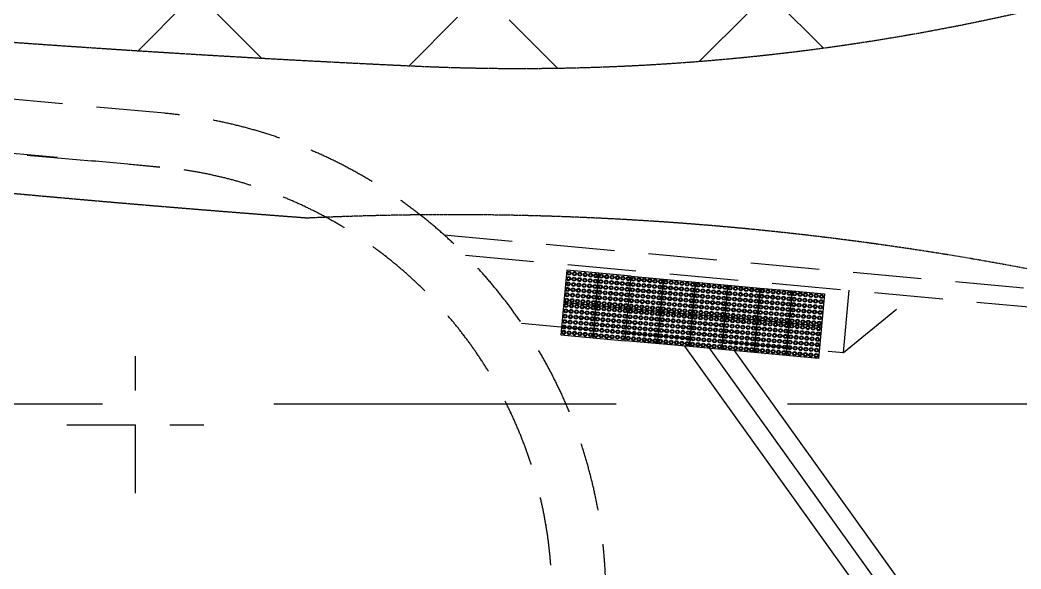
# Model space of a CAD drawing. Header units: millimetres. Extents: x 832728086 to 834530684, y 817551485 to 818349469.
# Drawn here: x 834397185 to 834406466, y 817871043 to 817876132 of the extents above; entities that cross this region are included whole.
import ezdxf

# ---------------------------------------------------------------- set-up
doc = ezdxf.new("R2010")
doc.units = ezdxf.units.MM
doc.header["$LTSCALE"] = 100
doc.linetypes.add('Hidden', pattern=[9.525, 6.35, -3.175])
doc.layers.add('+C-160', color=160, linetype='Hidden')
doc.layers.add('000-Tactile-l', color=8, linetype='Continuous')
doc.layers.add('000-helpline', color=30, linetype='Continuous', lineweight=30, plot=False)

# ---------------------------------------------------------------- blocks, each defined once
blk = doc.blocks.new('tactile')
at = {"layer": '000-helpline', "ltscale": 0.015}
for points in [[(834402.3104, 817873.8609), (834402.283, 817873.5622), (834402.5818, 817873.5348), (834402.6091, 817873.8335)], [(834402.6091, 817873.8335), (834402.5818, 817873.5348), (834402.8805, 817873.5074), (834402.9079, 817873.8062)], [(834403.2066, 817873.7788), (834403.1793, 817873.4801), (834402.8805, 817873.5074), (834402.9079, 817873.8062)], [(834403.5054, 817873.7514), (834403.478, 817873.4527), (834403.1793, 817873.4801), (834403.2066, 817873.7788)], [(834403.8041, 817873.7241), (834403.7768, 817873.4253), (834403.478, 817873.4527), (834403.5054, 817873.7514)], [(834404.1029, 817873.6967), (834404.0755, 817873.398), (834403.7768, 817873.4253), (834403.8041, 817873.7241)], [(834404.4016, 817873.6693), (834404.3743, 817873.3706), (834404.0755, 817873.398), (834404.1029, 817873.6967)], [(834404.7004, 817873.642), (834404.673, 817873.3432), (834404.3743, 817873.3706), (834404.4016, 817873.6693)], [(834402.283, 817873.5622), (834402.2556, 817873.2634), (834402.5544, 817873.236), (834402.5818, 817873.5348)], [(834402.5818, 817873.5348), (834402.5544, 817873.236), (834402.8531, 817873.2087), (834402.8805, 817873.5074)], [(834403.1793, 817873.4801), (834403.1519, 817873.1813), (834402.8531, 817873.2087), (834402.8805, 817873.5074)], [(834403.478, 817873.4527), (834403.4506, 817873.1539), (834403.1519, 817873.1813), (834403.1793, 817873.4801)], [(834403.7768, 817873.4253), (834403.7494, 817873.1266), (834403.4506, 817873.1539), (834403.478, 817873.4527)], [(834404.0755, 817873.398), (834404.0481, 817873.0992), (834403.7494, 817873.1266), (834403.7768, 817873.4253)], [(834404.3743, 817873.3706), (834404.3469, 817873.0718), (834404.0481, 817873.0992), (834404.0755, 817873.398)], [(834404.673, 817873.3432), (834404.6456, 817873.0445), (834404.3469, 817873.0718), (834404.3743, 817873.3706)]]:
    blk.add_lwpolyline(points, close=True, dxfattribs=at)
at = {"layer": '000-Tactile-l', "ltscale": 5e-05}
for p, q in [((834403.4027, 817873.1583), (834405.6142, 817870.076)), ((834403.6333, 817873.1372), (834405.7563, 817870.178)), ((834403.8638, 817873.1161), (834405.8985, 817870.28))]:
    blk.add_line(p, q, dxfattribs=at)
at = {"layer": '000-Tactile-l'}
for points in [[(834402.9079, 817873.8062), (834402.3104, 817873.8609), (834402.2556, 817873.2634), (834402.8531, 817873.2087)], [(834402.9079, 817873.8062), (834403.5054, 817873.7514), (834403.4506, 817873.1539), (834402.8531, 817873.2087)], [(834403.5054, 817873.7514), (834404.1029, 817873.6967), (834404.0481, 817873.0992), (834403.4506, 817873.1539)], [(834404.1029, 817873.6967), (834404.7004, 817873.642), (834404.6456, 817873.0445), (834404.0481, 817873.0992)]]:
    blk.add_lwpolyline(points, close=True, dxfattribs=at)
at = {"layer": '000-Tactile-l', "ltscale": 0.015}
for centre, radius in [((834402.3284, 817873.7839), 0.0175), ((834402.333, 817873.8337), 0.0175), ((834402.3284, 817873.7839), 0.0125), ((834402.333, 817873.8337), 0.0125), ((834402.3782, 817873.7794), 0.0175), ((834402.3828, 817873.8292), 0.0175), ((834402.3782, 817873.7794), 0.0125), ((834402.3828, 817873.8292), 0.0125), ((834402.428, 817873.7748), 0.0175), ((834402.4326, 817873.8246), 0.0175), ((834402.428, 817873.7748), 0.0125), ((834402.4326, 817873.8246), 0.0125), ((834402.4778, 817873.7703), 0.0175), ((834402.4824, 817873.8201), 0.0175), ((834402.4778, 817873.7703), 0.0125), ((834402.4824, 817873.8201), 0.0125), ((834402.5276, 817873.7657), 0.0175), ((834402.5322, 817873.8155), 0.0175), ((834402.5276, 817873.7657), 0.0125), ((834402.5322, 817873.8155), 0.0125), ((834402.5774, 817873.7611), 0.0175), ((834402.5819, 817873.8109), 0.0175), ((834402.5774, 817873.7611), 0.0125), ((834402.5819, 817873.8109), 0.0125), ((834402.6272, 817873.7566), 0.0175), ((834402.6317, 817873.8064), 0.0175), ((834402.6272, 817873.7566), 0.0125), ((834402.6317, 817873.8064), 0.0125), ((834402.677, 817873.752), 0.0175), ((834402.6815, 817873.8018), 0.0175), ((834402.6815, 817873.8018), 0.0125), ((834402.7313, 817873.7972), 0.0175), ((834402.7313, 817873.7972), 0.0125), ((834402.7811, 817873.7927), 0.0175), ((834402.7811, 817873.7927), 0.0125), ((834402.8309, 817873.7881), 0.0175), ((834402.8309, 817873.7881), 0.0125), ((834402.8807, 817873.7836), 0.0175), ((834402.8807, 817873.7836), 0.0125), ((834402.9305, 817873.779), 0.0175), ((834402.9305, 817873.779), 0.0125), ((834402.9803, 817873.7744), 0.0175), ((834402.9803, 817873.7744), 0.0125), ((834403.0301, 817873.7699), 0.0175), ((834403.0301, 817873.7699), 0.0125), ((834403.0799, 817873.7653), 0.0175), ((834403.0799, 817873.7653), 0.0125), ((834403.1297, 817873.7608), 0.0175), ((834403.1297, 817873.7608), 0.0125), ((834403.1794, 817873.7562), 0.0175), ((834403.1794, 817873.7562), 0.0125), ((834403.2292, 817873.7516), 0.0175), ((834402.3193, 817873.6844), 0.0175), ((834402.3239, 817873.7342), 0.0175), ((834402.3193, 817873.6844), 0.0125), ((834402.3239, 817873.7342), 0.0125), ((834402.3691, 817873.6798), 0.0175), ((834402.3737, 817873.7296), 0.0175), ((834402.3691, 817873.6798), 0.0125), ((834402.3737, 817873.7296), 0.0125), ((834402.4189, 817873.6752), 0.0175), ((834402.4235, 817873.725), 0.0175), ((834402.4189, 817873.6752), 0.0125), ((834402.4235, 817873.725), 0.0125), ((834402.4687, 817873.6707), 0.0175), ((834402.4732, 817873.7205), 0.0175), ((834402.4687, 817873.6707), 0.0125), ((834402.4732, 817873.7205), 0.0125), ((834402.5185, 817873.6661), 0.0175), ((834402.523, 817873.7159), 0.0175), ((834402.5185, 817873.6661), 0.0125), ((834402.523, 817873.7159), 0.0125), ((834402.5683, 817873.6616), 0.0175), ((834402.5728, 817873.7113), 0.0175), ((834402.5728, 817873.7113), 0.0125), ((834402.6226, 817873.7068), 0.0175), ((834402.6226, 817873.7068), 0.0125), ((834402.6724, 817873.7022), 0.0175), ((834402.6724, 817873.7022), 0.0125), ((834402.677, 817873.752), 0.0125), ((834402.7222, 817873.6977), 0.0175), ((834402.7268, 817873.7475), 0.0175), ((834402.7222, 817873.6977), 0.0125), ((834402.7268, 817873.7475), 0.0125), ((834402.772, 817873.6931), 0.0175), ((834402.7766, 817873.7429), 0.0175), ((834402.772, 817873.6931), 0.0125), ((834402.7766, 817873.7429), 0.0125), ((834402.8218, 817873.6885), 0.0175), ((834402.8263, 817873.7383), 0.0175), ((834402.8218, 817873.6885), 0.0125), ((834402.8263, 817873.7383), 0.0125), ((834402.8716, 817873.684), 0.0175), ((834402.8761, 817873.7338), 0.0175), ((834402.8716, 817873.684), 0.0125), ((834402.8761, 817873.7338), 0.0125), ((834402.9214, 817873.6794), 0.0175), ((834402.9259, 817873.7292), 0.0175), ((834402.9214, 817873.6794), 0.0125), ((834402.9259, 817873.7292), 0.0125), ((834402.9712, 817873.6749), 0.0175), ((834402.9757, 817873.7246), 0.0175), ((834402.9712, 817873.6749), 0.0125), ((834402.9757, 817873.7246), 0.0125), ((834403.0209, 817873.6703), 0.0175), ((834403.0255, 817873.7201), 0.0175), ((834403.0209, 817873.6703), 0.0125), ((834403.0255, 817873.7201), 0.0125), ((834403.0707, 817873.6657), 0.0175), ((834403.0753, 817873.7155), 0.0175), ((834403.0707, 817873.6657), 0.0125), ((834403.0753, 817873.7155), 0.0125), ((834403.1205, 817873.6612), 0.0175), ((834403.1251, 817873.711), 0.0175), ((834403.1251, 817873.711), 0.0125), ((834403.1749, 817873.7064), 0.0175), ((834403.1749, 817873.7064), 0.0125), ((834403.2247, 817873.7018), 0.0175), ((834403.2247, 817873.7018), 0.0125), ((834403.2292, 817873.7516), 0.0125), ((834403.2745, 817873.6973), 0.0175), ((834403.279, 817873.7471), 0.0175), ((834403.2745, 817873.6973), 0.0125), ((834403.279, 817873.7471), 0.0125), ((834403.3243, 817873.6927), 0.0175), ((834403.3288, 817873.7425), 0.0175), ((834403.3243, 817873.6927), 0.0125), ((834403.3288, 817873.7425), 0.0125), ((834403.3741, 817873.6882), 0.0175), ((834403.3786, 817873.738), 0.0175), ((834403.3741, 817873.6882), 0.0125), ((834403.3786, 817873.738), 0.0125), ((834403.4238, 817873.6836), 0.0175), ((834403.4284, 817873.7334), 0.0175), ((834403.4238, 817873.6836), 0.0125), ((834403.4284, 817873.7334), 0.0125), ((834403.4736, 817873.679), 0.0175), ((834403.4782, 817873.7288), 0.0175), ((834403.4736, 817873.679), 0.0125), ((834403.4782, 817873.7288), 0.0125), ((834403.5234, 817873.6745), 0.0175), ((834403.528, 817873.7243), 0.0175), ((834403.5234, 817873.6745), 0.0125), ((834403.528, 817873.7243), 0.0125), ((834403.5732, 817873.6699), 0.0175), ((834403.5778, 817873.7197), 0.0175), ((834403.5732, 817873.6699), 0.0125), ((834403.5778, 817873.7197), 0.0125), ((834403.623, 817873.6654), 0.0175), ((834403.6276, 817873.7151), 0.0175), ((834403.623, 817873.6654), 0.0125), ((834403.6276, 817873.7151), 0.0125), ((834403.6728, 817873.6608), 0.0175), ((834403.6774, 817873.7106), 0.0175), ((834403.6774, 817873.7106), 0.0125), ((834403.7272, 817873.706), 0.0175), ((834403.7272, 817873.706), 0.0125), ((834403.7769, 817873.7015), 0.0175), ((834403.7769, 817873.7015), 0.0125), ((834403.8267, 817873.6969), 0.0175), ((834403.8267, 817873.6969), 0.0125), ((834403.8765, 817873.6923), 0.0175), ((834403.8765, 817873.6923), 0.0125), ((834403.9263, 817873.6878), 0.0175), ((834403.9263, 817873.6878), 0.0125), ((834403.9761, 817873.6832), 0.0175), ((834403.9761, 817873.6832), 0.0125), ((834404.0259, 817873.6787), 0.0175), ((834404.0259, 817873.6787), 0.0125), ((834404.0757, 817873.6741), 0.0175), ((834404.0757, 817873.6741), 0.0125), ((834404.1255, 817873.6695), 0.0175), ((834404.1255, 817873.6695), 0.0125), ((834404.1753, 817873.665), 0.0175), ((834404.1753, 817873.665), 0.0125), ((834404.2251, 817873.6604), 0.0175), ((834402.3102, 817873.5848), 0.0175), ((834402.3147, 817873.6346), 0.0175), ((834402.3102, 817873.5848), 0.0125), ((834402.3147, 817873.6346), 0.0125), ((834402.36, 817873.5802), 0.0175), ((834402.3645, 817873.63), 0.0175), ((834402.36, 817873.5802), 0.0125), ((834402.3645, 817873.63), 0.0125), ((834402.4098, 817873.5757), 0.0175), ((834402.4143, 817873.6254), 0.0175), ((834402.4098, 817873.5757), 0.0125), ((834402.4143, 817873.6254), 0.0125), ((834402.4596, 817873.5711), 0.0175), ((834402.4641, 817873.6209), 0.0175), ((834402.4596, 817873.5711), 0.0125), ((834402.4641, 817873.6209), 0.0125), ((834402.5094, 817873.5665), 0.0175), ((834402.5139, 817873.6163), 0.0175), ((834402.5139, 817873.6163), 0.0125), ((834402.5637, 817873.6118), 0.0175), ((834402.5637, 817873.6118), 0.0125), ((834402.5683, 817873.6616), 0.0125), ((834402.6135, 817873.6072), 0.0175), ((834402.6181, 817873.657), 0.0175), ((834402.6135, 817873.6072), 0.0125), ((834402.6181, 817873.657), 0.0125), ((834402.6633, 817873.6026), 0.0175), ((834402.6678, 817873.6524), 0.0175), ((834402.6633, 817873.6026), 0.0125), ((834402.6678, 817873.6524), 0.0125), ((834402.7131, 817873.5981), 0.0175), ((834402.7176, 817873.6479), 0.0175), ((834402.7131, 817873.5981), 0.0125), ((834402.7176, 817873.6479), 0.0125), ((834402.7629, 817873.5935), 0.0175), ((834402.7674, 817873.6433), 0.0175), ((834402.7629, 817873.5935), 0.0125), ((834402.7674, 817873.6433), 0.0125), ((834402.8127, 817873.589), 0.0175), ((834402.8172, 817873.6387), 0.0175), ((834402.8127, 817873.589), 0.0125), ((834402.8172, 817873.6387), 0.0125), ((834402.8625, 817873.5844), 0.0175), ((834402.867, 817873.6342), 0.0175), ((834402.8625, 817873.5844), 0.0125), ((834402.867, 817873.6342), 0.0125), ((834402.9122, 817873.5798), 0.0175), ((834402.9168, 817873.6296), 0.0175), ((834402.9122, 817873.5798), 0.0125), ((834402.9168, 817873.6296), 0.0125), ((834402.962, 817873.5753), 0.0175), ((834402.9666, 817873.6251), 0.0175), ((834402.962, 817873.5753), 0.0125), ((834402.9666, 817873.6251), 0.0125), ((834403.0118, 817873.5707), 0.0175), ((834403.0164, 817873.6205), 0.0175), ((834403.0118, 817873.5707), 0.0125), ((834403.0164, 817873.6205), 0.0125), ((834403.0616, 817873.5662), 0.0175), ((834403.0662, 817873.6159), 0.0175), ((834403.0662, 817873.6159), 0.0125), ((834403.116, 817873.6114), 0.0175), ((834403.116, 817873.6114), 0.0125), ((834403.1205, 817873.6612), 0.0125), ((834403.1658, 817873.6068), 0.0175), ((834403.1703, 817873.6566), 0.0175), ((834403.1658, 817873.6068), 0.0125), ((834403.1703, 817873.6566), 0.0125), ((834403.2156, 817873.6023), 0.0175), ((834403.2201, 817873.6521), 0.0175), ((834403.2156, 817873.6023), 0.0125), ((834403.2201, 817873.6521), 0.0125), ((834403.2653, 817873.5977), 0.0175), ((834403.2699, 817873.6475), 0.0175), ((834403.2653, 817873.5977), 0.0125), ((834403.2699, 817873.6475), 0.0125), ((834403.3151, 817873.5931), 0.0175), ((834403.3197, 817873.6429), 0.0175), ((834403.3151, 817873.5931), 0.0125), ((834403.3197, 817873.6429), 0.0125), ((834403.3649, 817873.5886), 0.0175), ((834403.3695, 817873.6384), 0.0175), ((834403.3649, 817873.5886), 0.0125), ((834403.3695, 817873.6384), 0.0125), ((834403.4147, 817873.584), 0.0175), ((834403.4193, 817873.6338), 0.0175), ((834403.4147, 817873.584), 0.0125), ((834403.4193, 817873.6338), 0.0125), ((834403.4645, 817873.5795), 0.0175), ((834403.4691, 817873.6292), 0.0175), ((834403.4645, 817873.5795), 0.0125), ((834403.4691, 817873.6292), 0.0125), ((834403.5143, 817873.5749), 0.0175), ((834403.5189, 817873.6247), 0.0175), ((834403.5143, 817873.5749), 0.0125), ((834403.5189, 817873.6247), 0.0125), ((834403.5641, 817873.5703), 0.0175), ((834403.5687, 817873.6201), 0.0175), ((834403.5641, 817873.5703), 0.0125), ((834403.5687, 817873.6201), 0.0125), ((834403.6139, 817873.5658), 0.0175), ((834403.6184, 817873.6156), 0.0175), ((834403.6184, 817873.6156), 0.0125), ((834403.6682, 817873.611), 0.0175), ((834403.6682, 817873.611), 0.0125), ((834403.6728, 817873.6608), 0.0125), ((834403.718, 817873.6064), 0.0175), ((834403.7226, 817873.6562), 0.0175), ((834403.718, 817873.6064), 0.0125), ((834403.7226, 817873.6562), 0.0125), ((834403.7678, 817873.6019), 0.0175), ((834403.7724, 817873.6517), 0.0175), ((834403.7678, 817873.6019), 0.0125), ((834403.7724, 817873.6517), 0.0125), ((834403.8176, 817873.5973), 0.0175), ((834403.8222, 817873.6471), 0.0175), ((834403.8176, 817873.5973), 0.0125), ((834403.8222, 817873.6471), 0.0125), ((834403.8674, 817873.5928), 0.0175), ((834403.872, 817873.6425), 0.0175), ((834403.8674, 817873.5928), 0.0125), ((834403.872, 817873.6425), 0.0125), ((834403.9172, 817873.5882), 0.0175), ((834403.9218, 817873.638), 0.0175), ((834403.9172, 817873.5882), 0.0125), ((834403.9218, 817873.638), 0.0125), ((834403.967, 817873.5836), 0.0175), ((834403.9715, 817873.6334), 0.0175), ((834403.967, 817873.5836), 0.0125), ((834403.9715, 817873.6334), 0.0125), ((834404.0168, 817873.5791), 0.0175), ((834404.0213, 817873.6289), 0.0175), ((834404.0168, 817873.5791), 0.0125), ((834404.0213, 817873.6289), 0.0125), ((834404.0666, 817873.5745), 0.0175), ((834404.0711, 817873.6243), 0.0175), ((834404.0666, 817873.5745), 0.0125), ((834404.0711, 817873.6243), 0.0125), ((834404.1164, 817873.57), 0.0175), ((834404.1209, 817873.6197), 0.0175), ((834404.1209, 817873.6197), 0.0125), ((834404.1662, 817873.5654), 0.0175), ((834404.1707, 817873.6152), 0.0175), ((834404.1707, 817873.6152), 0.0125), ((834404.2205, 817873.6106), 0.0175), ((834404.2205, 817873.6106), 0.0125), ((834404.2251, 817873.6604), 0.0125), ((834404.2703, 817873.6061), 0.0175), ((834404.2749, 817873.6559), 0.0175), ((834404.2703, 817873.6061), 0.0125), ((834404.2749, 817873.6559), 0.0125), ((834404.3201, 817873.6015), 0.0175), ((834404.3247, 817873.6513), 0.0175), ((834404.3201, 817873.6015), 0.0125), ((834404.3247, 817873.6513), 0.0125), ((834404.3699, 817873.5969), 0.0175), ((834404.3744, 817873.6467), 0.0175), ((834404.3699, 817873.5969), 0.0125), ((834404.3744, 817873.6467), 0.0125), ((834404.4197, 817873.5924), 0.0175), ((834404.4242, 817873.6422), 0.0175), ((834404.4197, 817873.5924), 0.0125), ((834404.4242, 817873.6422), 0.0125), ((834404.4695, 817873.5878), 0.0175), ((834404.474, 817873.6376), 0.0175), ((834404.4695, 817873.5878), 0.0125), ((834404.474, 817873.6376), 0.0125), ((834404.5193, 817873.5833), 0.0175), ((834404.5238, 817873.633), 0.0175), ((834404.5193, 817873.5833), 0.0125), ((834404.5238, 817873.633), 0.0125), ((834404.569, 817873.5787), 0.0175), ((834404.5736, 817873.6285), 0.0175), ((834404.569, 817873.5787), 0.0125), ((834404.5736, 817873.6285), 0.0125), ((834404.6188, 817873.5741), 0.0175), ((834404.6234, 817873.6239), 0.0175), ((834404.6188, 817873.5741), 0.0125), ((834404.6234, 817873.6239), 0.0125), ((834404.6686, 817873.5696), 0.0175), ((834404.6732, 817873.6194), 0.0175), ((834404.6732, 817873.6194), 0.0125), ((834402.3011, 817873.4852), 0.0175), ((834402.3056, 817873.535), 0.0175), ((834402.3011, 817873.4852), 0.0125), ((834402.3056, 817873.535), 0.0125), ((834402.3509, 817873.4806), 0.0175), ((834402.3554, 817873.5304), 0.0175), ((834402.3509, 817873.4806), 0.0125), ((834402.3554, 817873.5304), 0.0125), ((834402.4006, 817873.4761), 0.0175), ((834402.4052, 817873.5259), 0.0175), ((834402.4052, 817873.5259), 0.0125), ((834402.455, 817873.5213), 0.0175), ((834402.455, 817873.5213), 0.0125), ((834402.5048, 817873.5167), 0.0175), ((834402.5048, 817873.5167), 0.0125), ((834402.5094, 817873.5665), 0.0125), ((834402.5546, 817873.5122), 0.0175), ((834402.5591, 817873.562), 0.0175), ((834402.5546, 817873.5122), 0.0125), ((834402.5591, 817873.562), 0.0125), ((834402.6044, 817873.5076), 0.0175), ((834402.6089, 817873.5574), 0.0175), ((834402.6044, 817873.5076), 0.0125), ((834402.6089, 817873.5574), 0.0125), ((834402.6542, 817873.5031), 0.0175), ((834402.6587, 817873.5528), 0.0175), ((834402.6542, 817873.5031), 0.0125), ((834402.6587, 817873.5528), 0.0125), ((834402.704, 817873.4985), 0.0175), ((834402.7085, 817873.5483), 0.0175), ((834402.704, 817873.4985), 0.0125), ((834402.7085, 817873.5483), 0.0125), ((834402.7537, 817873.4939), 0.0175), ((834402.7583, 817873.5437), 0.0175), ((834402.7537, 817873.4939), 0.0125), ((834402.7583, 817873.5437), 0.0125), ((834402.8035, 817873.4894), 0.0175), ((834402.8081, 817873.5392), 0.0175), ((834402.8035, 817873.4894), 0.0125), ((834402.8081, 817873.5392), 0.0125), ((834402.8533, 817873.4848), 0.0175), ((834402.8579, 817873.5346), 0.0175), ((834402.8533, 817873.4848), 0.0125), ((834402.8579, 817873.5346), 0.0125), ((834402.9031, 817873.4803), 0.0175), ((834402.9077, 817873.53), 0.0175), ((834402.9031, 817873.4803), 0.0125), ((834402.9077, 817873.53), 0.0125), ((834402.9529, 817873.4757), 0.0175), ((834402.9575, 817873.5255), 0.0175), ((834402.9575, 817873.5255), 0.0125), ((834403.0073, 817873.5209), 0.0175), ((834403.0073, 817873.5209), 0.0125), ((834403.0571, 817873.5164), 0.0175), ((834403.0571, 817873.5164), 0.0125), ((834403.0616, 817873.5662), 0.0125), ((834403.1068, 817873.5118), 0.0175), ((834403.1114, 817873.5616), 0.0175), ((834403.1068, 817873.5118), 0.0125), ((834403.1114, 817873.5616), 0.0125), ((834403.1566, 817873.5072), 0.0175), ((834403.1612, 817873.557), 0.0175), ((834403.1566, 817873.5072), 0.0125), ((834403.1612, 817873.557), 0.0125), ((834403.2064, 817873.5027), 0.0175), ((834403.211, 817873.5525), 0.0175), ((834403.2064, 817873.5027), 0.0125), ((834403.211, 817873.5525), 0.0125), ((834403.2562, 817873.4981), 0.0175), ((834403.2608, 817873.5479), 0.0175), ((834403.2562, 817873.4981), 0.0125), ((834403.2608, 817873.5479), 0.0125), ((834403.306, 817873.4936), 0.0175), ((834403.3106, 817873.5433), 0.0175), ((834403.306, 817873.4936), 0.0125), ((834403.3106, 817873.5433), 0.0125), ((834403.3558, 817873.489), 0.0175), ((834403.3604, 817873.5388), 0.0175), ((834403.3558, 817873.489), 0.0125), ((834403.3604, 817873.5388), 0.0125), ((834403.4056, 817873.4844), 0.0175), ((834403.4102, 817873.5342), 0.0175), ((834403.4056, 817873.4844), 0.0125), ((834403.4102, 817873.5342), 0.0125), ((834403.4554, 817873.4799), 0.0175), ((834403.46, 817873.5297), 0.0175), ((834403.4554, 817873.4799), 0.0125), ((834403.46, 817873.5297), 0.0125), ((834403.5052, 817873.4753), 0.0175), ((834403.5097, 817873.5251), 0.0175), ((834403.5097, 817873.5251), 0.0125), ((834403.5595, 817873.5205), 0.0175), ((834403.5595, 817873.5205), 0.0125), ((834403.6093, 817873.516), 0.0175), ((834403.6093, 817873.516), 0.0125), ((834403.6139, 817873.5658), 0.0125), ((834403.6591, 817873.5114), 0.0175), ((834403.6637, 817873.5612), 0.0175), ((834403.6591, 817873.5114), 0.0125), ((834403.6637, 817873.5612), 0.0125), ((834403.7089, 817873.5069), 0.0175), ((834403.7135, 817873.5566), 0.0175), ((834403.7089, 817873.5069), 0.0125), ((834403.7135, 817873.5566), 0.0125), ((834403.7587, 817873.5023), 0.0175), ((834403.7633, 817873.5521), 0.0175), ((834403.7587, 817873.5023), 0.0125), ((834403.7633, 817873.5521), 0.0125), ((834403.8085, 817873.4977), 0.0175), ((834403.8131, 817873.5475), 0.0175), ((834403.8085, 817873.4977), 0.0125), ((834403.8131, 817873.5475), 0.0125), ((834403.8583, 817873.4932), 0.0175), ((834403.8628, 817873.543), 0.0175), ((834403.8583, 817873.4932), 0.0125), ((834403.8628, 817873.543), 0.0125), ((834403.9081, 817873.4886), 0.0175), ((834403.9126, 817873.5384), 0.0175), ((834403.9081, 817873.4886), 0.0125), ((834403.9126, 817873.5384), 0.0125), ((834403.9579, 817873.4841), 0.0175), ((834403.9624, 817873.5338), 0.0175), ((834403.9579, 817873.4841), 0.0125), ((834403.9624, 817873.5338), 0.0125), ((834404.0077, 817873.4795), 0.0175), ((834404.0122, 817873.5293), 0.0175), ((834404.0077, 817873.4795), 0.0125), ((834404.0122, 817873.5293), 0.0125), ((834404.0574, 817873.4749), 0.0175), ((834404.062, 817873.5247), 0.0175), ((834404.062, 817873.5247), 0.0125), ((834404.1118, 817873.5202), 0.0175), ((834404.1118, 817873.5202), 0.0125), ((834404.1164, 817873.57), 0.0125), ((834404.1616, 817873.5156), 0.0175), ((834404.1616, 817873.5156), 0.0125), ((834404.1662, 817873.5654), 0.0125), ((834404.2114, 817873.511), 0.0175), ((834404.2159, 817873.5608), 0.0175), ((834404.2114, 817873.511), 0.0125), ((834404.2159, 817873.5608), 0.0125), ((834404.2612, 817873.5065), 0.0175), ((834404.2657, 817873.5563), 0.0175), ((834404.2612, 817873.5065), 0.0125), ((834404.2657, 817873.5563), 0.0125), ((834404.311, 817873.5019), 0.0175), ((834404.3155, 817873.5517), 0.0175), ((834404.311, 817873.5019), 0.0125), ((834404.3155, 817873.5517), 0.0125), ((834404.3608, 817873.4974), 0.0175), ((834404.3653, 817873.5471), 0.0175), ((834404.3608, 817873.4974), 0.0125), ((834404.3653, 817873.5471), 0.0125), ((834404.4106, 817873.4928), 0.0175), ((834404.4151, 817873.5426), 0.0175), ((834404.4106, 817873.4928), 0.0125), ((834404.4151, 817873.5426), 0.0125), ((834404.4603, 817873.4882), 0.0175), ((834404.4649, 817873.538), 0.0175), ((834404.4603, 817873.4882), 0.0125), ((834404.4649, 817873.538), 0.0125), ((834404.5101, 817873.4837), 0.0175), ((834404.5147, 817873.5335), 0.0175), ((834404.5101, 817873.4837), 0.0125), ((834404.5147, 817873.5335), 0.0125), ((834404.5599, 817873.4791), 0.0175), ((834404.5645, 817873.5289), 0.0175), ((834404.5599, 817873.4791), 0.0125), ((834404.5645, 817873.5289), 0.0125), ((834404.6097, 817873.4745), 0.0175), ((834404.6143, 817873.5243), 0.0175), ((834404.6143, 817873.5243), 0.0125), ((834404.6641, 817873.5198), 0.0175), ((834404.6641, 817873.5198), 0.0125), ((834404.6686, 817873.5696), 0.0125), ((834402.2919, 817873.3856), 0.0175), ((834402.2965, 817873.4354), 0.0175), ((834402.2919, 817873.3856), 0.0125), ((834402.2965, 817873.4354), 0.0125), ((834402.3417, 817873.3811), 0.0175), ((834402.3463, 817873.4308), 0.0175), ((834402.3463, 817873.4308), 0.0125), ((834402.3961, 817873.4263), 0.0175), ((834402.3961, 817873.4263), 0.0125), ((834402.4006, 817873.4761), 0.0125), ((834402.4459, 817873.4217), 0.0175), ((834402.4504, 817873.4715), 0.0175), ((834402.4459, 817873.4217), 0.0125), ((834402.4504, 817873.4715), 0.0125), ((834402.4957, 817873.4172), 0.0175), ((834402.5002, 817873.467), 0.0175), ((834402.4957, 817873.4172), 0.0125), ((834402.5002, 817873.467), 0.0125), ((834402.5455, 817873.4126), 0.0175), ((834402.55, 817873.4624), 0.0175), ((834402.5455, 817873.4126), 0.0125), ((834402.55, 817873.4624), 0.0125), ((834402.5952, 817873.408), 0.0175), ((834402.5998, 817873.4578), 0.0175), ((834402.5952, 817873.408), 0.0125), ((834402.5998, 817873.4578), 0.0125), ((834402.645, 817873.4035), 0.0175), ((834402.6496, 817873.4533), 0.0175), ((834402.645, 817873.4035), 0.0125), ((834402.6496, 817873.4533), 0.0125), ((834402.6948, 817873.3989), 0.0175), ((834402.6994, 817873.4487), 0.0175), ((834402.6948, 817873.3989), 0.0125), ((834402.6994, 817873.4487), 0.0125), ((834402.7446, 817873.3944), 0.0175), ((834402.7492, 817873.4441), 0.0175), ((834402.7446, 817873.3944), 0.0125), ((834402.7492, 817873.4441), 0.0125), ((834402.7944, 817873.3898), 0.0175), ((834402.799, 817873.4396), 0.0175), ((834402.7944, 817873.3898), 0.0125), ((834402.799, 817873.4396), 0.0125), ((834402.8442, 817873.3852), 0.0175), ((834402.8488, 817873.435), 0.0175), ((834402.8442, 817873.3852), 0.0125), ((834402.8488, 817873.435), 0.0125), ((834402.894, 817873.3807), 0.0175), ((834402.8986, 817873.4305), 0.0175), ((834402.8986, 817873.4305), 0.0125), ((834402.9484, 817873.4259), 0.0175), ((834402.9484, 817873.4259), 0.0125), ((834402.9529, 817873.4757), 0.0125), ((834402.9981, 817873.4213), 0.0175), ((834403.0027, 817873.4711), 0.0175), ((834402.9981, 817873.4213), 0.0125), ((834403.0027, 817873.4711), 0.0125), ((834403.0479, 817873.4168), 0.0175), ((834403.0525, 817873.4666), 0.0175), ((834403.0479, 817873.4168), 0.0125), ((834403.0525, 817873.4666), 0.0125), ((834403.0977, 817873.4122), 0.0175), ((834403.1023, 817873.462), 0.0175), ((834403.0977, 817873.4122), 0.0125), ((834403.1023, 817873.462), 0.0125), ((834403.1475, 817873.4077), 0.0175), ((834403.1521, 817873.4574), 0.0175), ((834403.1475, 817873.4077), 0.0125), ((834403.1521, 817873.4574), 0.0125), ((834403.1973, 817873.4031), 0.0175), ((834403.2019, 817873.4529), 0.0175), ((834403.1973, 817873.4031), 0.0125), ((834403.2019, 817873.4529), 0.0125), ((834403.2471, 817873.3985), 0.0175), ((834403.2517, 817873.4483), 0.0175), ((834403.2471, 817873.3985), 0.0125), ((834403.2517, 817873.4483), 0.0125), ((834403.2969, 817873.394), 0.0175), ((834403.3015, 817873.4438), 0.0175), ((834403.2969, 817873.394), 0.0125), ((834403.3015, 817873.4438), 0.0125), ((834403.3467, 817873.3894), 0.0175), ((834403.3512, 817873.4392), 0.0175), ((834403.3467, 817873.3894), 0.0125), ((834403.3512, 817873.4392), 0.0125), ((834403.3965, 817873.3848), 0.0175), ((834403.401, 817873.4346), 0.0175), ((834403.3965, 817873.3848), 0.0125), ((834403.401, 817873.4346), 0.0125), ((834403.4463, 817873.3803), 0.0175), ((834403.4508, 817873.4301), 0.0175), ((834403.4508, 817873.4301), 0.0125), ((834403.5006, 817873.4255), 0.0175), ((834403.5006, 817873.4255), 0.0125), ((834403.5052, 817873.4753), 0.0125), ((834403.5504, 817873.421), 0.0175), ((834403.555, 817873.4707), 0.0175), ((834403.5504, 817873.421), 0.0125), ((834403.555, 817873.4707), 0.0125), ((834403.6002, 817873.4164), 0.0175), ((834403.6048, 817873.4662), 0.0175), ((834403.6002, 817873.4164), 0.0125), ((834403.6048, 817873.4662), 0.0125), ((834403.65, 817873.4118), 0.0175), ((834403.6546, 817873.4616), 0.0175), ((834403.65, 817873.4118), 0.0125), ((834403.6546, 817873.4616), 0.0125), ((834403.6998, 817873.4073), 0.0175), ((834403.7043, 817873.4571), 0.0175), ((834403.6998, 817873.4073), 0.0125), ((834403.7043, 817873.4571), 0.0125), ((834403.7496, 817873.4027), 0.0175), ((834403.7541, 817873.4525), 0.0175), ((834403.7496, 817873.4027), 0.0125), ((834403.7541, 817873.4525), 0.0125), ((834403.7994, 817873.3982), 0.0175), ((834403.8039, 817873.4479), 0.0175), ((834403.7994, 817873.3982), 0.0125), ((834403.8039, 817873.4479), 0.0125), ((834403.8492, 817873.3936), 0.0175), ((834403.8537, 817873.4434), 0.0175), ((834403.8492, 817873.3936), 0.0125), ((834403.8537, 817873.4434), 0.0125), ((834403.899, 817873.389), 0.0175), ((834403.9035, 817873.4388), 0.0175), ((834403.899, 817873.389), 0.0125), ((834403.9035, 817873.4388), 0.0125), ((834403.9487, 817873.3845), 0.0175), ((834403.9533, 817873.4343), 0.0175), ((834403.9533, 817873.4343), 0.0125), ((834403.9985, 817873.3799), 0.0175), ((834404.0031, 817873.4297), 0.0175), ((834404.0031, 817873.4297), 0.0125), ((834404.0529, 817873.4251), 0.0175), ((834404.0529, 817873.4251), 0.0125), ((834404.0574, 817873.4749), 0.0125), ((834404.1027, 817873.4206), 0.0175), ((834404.1072, 817873.4704), 0.0175), ((834404.1027, 817873.4206), 0.0125), ((834404.1072, 817873.4704), 0.0125), ((834404.1525, 817873.416), 0.0175), ((834404.157, 817873.4658), 0.0175), ((834404.1525, 817873.416), 0.0125), ((834404.157, 817873.4658), 0.0125), ((834404.2023, 817873.4115), 0.0175), ((834404.2068, 817873.4612), 0.0175), ((834404.2023, 817873.4115), 0.0125), ((834404.2068, 817873.4612), 0.0125), ((834404.2521, 817873.4069), 0.0175), ((834404.2566, 817873.4567), 0.0175), ((834404.2521, 817873.4069), 0.0125), ((834404.2566, 817873.4567), 0.0125), ((834404.3018, 817873.4023), 0.0175), ((834404.3064, 817873.4521), 0.0175), ((834404.3018, 817873.4023), 0.0125), ((834404.3064, 817873.4521), 0.0125), ((834404.3516, 817873.3978), 0.0175), ((834404.3562, 817873.4476), 0.0175), ((834404.3516, 817873.3978), 0.0125), ((834404.3562, 817873.4476), 0.0125), ((834404.4014, 817873.3932), 0.0175), ((834404.406, 817873.443), 0.0175), ((834404.4014, 817873.3932), 0.0125), ((834404.406, 817873.443), 0.0125), ((834404.4512, 817873.3886), 0.0175), ((834404.4558, 817873.4384), 0.0175), ((834404.4512, 817873.3886), 0.0125), ((834404.4558, 817873.4384), 0.0125), ((834404.501, 817873.3841), 0.0175), ((834404.5056, 817873.4339), 0.0175), ((834404.5056, 817873.4339), 0.0125), ((834404.5508, 817873.3795), 0.0175), ((834404.5554, 817873.4293), 0.0175), ((834404.5554, 817873.4293), 0.0125), ((834404.6052, 817873.4248), 0.0175), ((834404.6052, 817873.4248), 0.0125), ((834404.6097, 817873.4745), 0.0125), ((834404.6549, 817873.4202), 0.0175), ((834404.6595, 817873.47), 0.0175), ((834404.6549, 817873.4202), 0.0125), ((834404.6595, 817873.47), 0.0125), ((834402.2874, 817873.3358), 0.0175), ((834402.2874, 817873.3358), 0.0125), ((834402.3372, 817873.3313), 0.0175), ((834402.3372, 817873.3313), 0.0125), ((834402.3417, 817873.3811), 0.0125), ((834402.387, 817873.3267), 0.0175), ((834402.3915, 817873.3765), 0.0175), ((834402.387, 817873.3267), 0.0125), ((834402.3915, 817873.3765), 0.0125), ((834402.4368, 817873.3221), 0.0175), ((834402.4413, 817873.3719), 0.0175), ((834402.4368, 817873.3221), 0.0125), ((834402.4413, 817873.3719), 0.0125), ((834402.4865, 817873.3176), 0.0175), ((834402.4911, 817873.3674), 0.0175), ((834402.4865, 817873.3176), 0.0125), ((834402.4911, 817873.3674), 0.0125), ((834402.5363, 817873.313), 0.0175), ((834402.5409, 817873.3628), 0.0175), ((834402.5363, 817873.313), 0.0125), ((834402.5409, 817873.3628), 0.0125), ((834402.5861, 817873.3085), 0.0175), ((834402.5907, 817873.3582), 0.0175), ((834402.5861, 817873.3085), 0.0125), ((834402.5907, 817873.3582), 0.0125), ((834402.6359, 817873.3039), 0.0175), ((834402.6405, 817873.3537), 0.0175), ((834402.6359, 817873.3039), 0.0125), ((834402.6405, 817873.3537), 0.0125), ((834402.6857, 817873.2993), 0.0175), ((834402.6903, 817873.3491), 0.0175), ((834402.6857, 817873.2993), 0.0125), ((834402.6903, 817873.3491), 0.0125), ((834402.7355, 817873.2948), 0.0175), ((834402.7401, 817873.3446), 0.0175), ((834402.7355, 817873.2948), 0.0125), ((834402.7401, 817873.3446), 0.0125), ((834402.7853, 817873.2902), 0.0175), ((834402.7899, 817873.34), 0.0175), ((834402.7899, 817873.34), 0.0125), ((834402.8396, 817873.3354), 0.0175), ((834402.8396, 817873.3354), 0.0125), ((834402.8894, 817873.3309), 0.0175), ((834402.8894, 817873.3309), 0.0125), ((834402.894, 817873.3807), 0.0125), ((834402.9392, 817873.3263), 0.0175), ((834402.9438, 817873.3761), 0.0175), ((834402.9392, 817873.3263), 0.0125), ((834402.9438, 817873.3761), 0.0125), ((834402.989, 817873.3218), 0.0175), ((834402.9936, 817873.3715), 0.0175), ((834402.989, 817873.3218), 0.0125), ((834402.9936, 817873.3715), 0.0125), ((834403.0388, 817873.3172), 0.0175), ((834403.0434, 817873.367), 0.0175), ((834403.0388, 817873.3172), 0.0125), ((834403.0434, 817873.367), 0.0125), ((834403.0886, 817873.3126), 0.0175), ((834403.0932, 817873.3624), 0.0175), ((834403.0886, 817873.3126), 0.0125), ((834403.0932, 817873.3624), 0.0125), ((834403.1384, 817873.3081), 0.0175), ((834403.143, 817873.3579), 0.0175), ((834403.1384, 817873.3081), 0.0125), ((834403.143, 817873.3579), 0.0125), ((834403.1882, 817873.3035), 0.0175), ((834403.1927, 817873.3533), 0.0175), ((834403.1882, 817873.3035), 0.0125), ((834403.1927, 817873.3533), 0.0125), ((834403.238, 817873.2989), 0.0175), ((834403.2425, 817873.3487), 0.0175), ((834403.238, 817873.2989), 0.0125), ((834403.2425, 817873.3487), 0.0125), ((834403.2878, 817873.2944), 0.0175), ((834403.2923, 817873.3442), 0.0175), ((834403.2878, 817873.2944), 0.0125), ((834403.2923, 817873.3442), 0.0125), ((834403.3376, 817873.2898), 0.0175), ((834403.3421, 817873.3396), 0.0175), ((834403.3421, 817873.3396), 0.0125), ((834403.3919, 817873.3351), 0.0175), ((834403.3919, 817873.3351), 0.0125), ((834403.4417, 817873.3305), 0.0175), ((834403.4417, 817873.3305), 0.0125), ((834403.4463, 817873.3803), 0.0125), ((834403.4915, 817873.3259), 0.0175), ((834403.4961, 817873.3757), 0.0175), ((834403.4915, 817873.3259), 0.0125), ((834403.4961, 817873.3757), 0.0125), ((834403.5413, 817873.3214), 0.0175), ((834403.5459, 817873.3712), 0.0175), ((834403.5413, 817873.3214), 0.0125), ((834403.5459, 817873.3712), 0.0125), ((834403.5911, 817873.3168), 0.0175), ((834403.5956, 817873.3666), 0.0175), ((834403.5911, 817873.3168), 0.0125), ((834403.5956, 817873.3666), 0.0125), ((834403.6409, 817873.3123), 0.0175), ((834403.6454, 817873.362), 0.0175), ((834403.6409, 817873.3123), 0.0125), ((834403.6454, 817873.362), 0.0125), ((834403.6907, 817873.3077), 0.0175), ((834403.6952, 817873.3575), 0.0175), ((834403.6907, 817873.3077), 0.0125), ((834403.6952, 817873.3575), 0.0125), ((834403.7405, 817873.3031), 0.0175), ((834403.745, 817873.3529), 0.0175), ((834403.7405, 817873.3031), 0.0125), ((834403.745, 817873.3529), 0.0125), ((834403.7902, 817873.2986), 0.0175), ((834403.7948, 817873.3484), 0.0175), ((834403.7902, 817873.2986), 0.0125), ((834403.7948, 817873.3484), 0.0125), ((834403.84, 817873.294), 0.0175), ((834403.8446, 817873.3438), 0.0175), ((834403.84, 817873.294), 0.0125), ((834403.8446, 817873.3438), 0.0125), ((834403.8898, 817873.2894), 0.0175), ((834403.8944, 817873.3392), 0.0175), ((834403.8944, 817873.3392), 0.0125), ((834403.9442, 817873.3347), 0.0175), ((834403.9442, 817873.3347), 0.0125), ((834403.9487, 817873.3845), 0.0125), ((834403.994, 817873.3301), 0.0175), ((834403.994, 817873.3301), 0.0125), ((834403.9985, 817873.3799), 0.0125), ((834404.0438, 817873.3256), 0.0175), ((834404.0483, 817873.3753), 0.0175), ((834404.0438, 817873.3256), 0.0125), ((834404.0483, 817873.3753), 0.0125), ((834404.0936, 817873.321), 0.0175), ((834404.0981, 817873.3708), 0.0175), ((834404.0936, 817873.321), 0.0125), ((834404.0981, 817873.3708), 0.0125), ((834404.1433, 817873.3164), 0.0175), ((834404.1479, 817873.3662), 0.0175), ((834404.1433, 817873.3164), 0.0125), ((834404.1479, 817873.3662), 0.0125), ((834404.1931, 817873.3119), 0.0175), ((834404.1977, 817873.3617), 0.0175), ((834404.1931, 817873.3119), 0.0125), ((834404.1977, 817873.3617), 0.0125), ((834404.2429, 817873.3073), 0.0175), ((834404.2475, 817873.3571), 0.0175), ((834404.2429, 817873.3073), 0.0125), ((834404.2475, 817873.3571), 0.0125), ((834404.2927, 817873.3027), 0.0175), ((834404.2973, 817873.3525), 0.0175), ((834404.2927, 817873.3027), 0.0125), ((834404.2973, 817873.3525), 0.0125), ((834404.3425, 817873.2982), 0.0175), ((834404.3471, 817873.348), 0.0175), ((834404.3425, 817873.2982), 0.0125), ((834404.3471, 817873.348), 0.0125), ((834404.3923, 817873.2936), 0.0175), ((834404.3969, 817873.3434), 0.0175), ((834404.3923, 817873.2936), 0.0125), ((834404.3969, 817873.3434), 0.0125), ((834404.4421, 817873.2891), 0.0175), ((834404.4467, 817873.3389), 0.0175), ((834404.4467, 817873.3389), 0.0125), ((834404.4965, 817873.3343), 0.0175), ((834404.4965, 817873.3343), 0.0125), ((834404.501, 817873.3841), 0.0125), ((834404.5462, 817873.3297), 0.0175), ((834404.5462, 817873.3297), 0.0125), ((834404.5508, 817873.3795), 0.0125), ((834404.596, 817873.3252), 0.0175), ((834404.6006, 817873.375), 0.0175), ((834404.596, 817873.3252), 0.0125), ((834404.6006, 817873.375), 0.0125), ((834404.6458, 817873.3206), 0.0175), ((834404.6504, 817873.3704), 0.0175), ((834404.6458, 817873.3206), 0.0125), ((834404.6504, 817873.3704), 0.0125), ((834402.2828, 817873.286), 0.0175), ((834402.2828, 817873.286), 0.0125), ((834402.3326, 817873.2815), 0.0175), ((834402.3326, 817873.2815), 0.0125), ((834402.3824, 817873.2769), 0.0175), ((834402.3824, 817873.2769), 0.0125), ((834402.4322, 817873.2723), 0.0175), ((834402.4322, 817873.2723), 0.0125), ((834402.482, 817873.2678), 0.0175), ((834402.482, 817873.2678), 0.0125), ((834402.5318, 817873.2632), 0.0175), ((834402.5318, 817873.2632), 0.0125), ((834402.5816, 817873.2587), 0.0175), ((834402.5816, 817873.2587), 0.0125), ((834402.6314, 817873.2541), 0.0175), ((834402.6314, 817873.2541), 0.0125), ((834402.6811, 817873.2495), 0.0175), ((834402.6811, 817873.2495), 0.0125), ((834402.7309, 817873.245), 0.0175), ((834402.7309, 817873.245), 0.0125), ((834402.7807, 817873.2404), 0.0175), ((834402.7807, 817873.2404), 0.0125), ((834402.7853, 817873.2902), 0.0125), ((834402.8305, 817873.2359), 0.0175), ((834402.8351, 817873.2856), 0.0175), ((834402.8305, 817873.2359), 0.0125), ((834402.8351, 817873.2856), 0.0125), ((834402.8803, 817873.2313), 0.0175), ((834402.8849, 817873.2811), 0.0175), ((834402.8803, 817873.2313), 0.0125), ((834402.8849, 817873.2811), 0.0125), ((834402.9301, 817873.2267), 0.0175), ((834402.9347, 817873.2765), 0.0175), ((834402.9301, 817873.2267), 0.0125), ((834402.9347, 817873.2765), 0.0125), ((834402.9799, 817873.2222), 0.0175), ((834402.9845, 817873.272), 0.0175), ((834402.9799, 817873.2222), 0.0125), ((834402.9845, 817873.272), 0.0125), ((834403.0297, 817873.2176), 0.0175), ((834403.0343, 817873.2674), 0.0175), ((834403.0297, 817873.2176), 0.0125), ((834403.0343, 817873.2674), 0.0125), ((834403.0795, 817873.2131), 0.0175), ((834403.084, 817873.2628), 0.0175), ((834403.0795, 817873.2131), 0.0125), ((834403.084, 817873.2628), 0.0125), ((834403.1293, 817873.2085), 0.0175), ((834403.1338, 817873.2583), 0.0175), ((834403.1293, 817873.2085), 0.0125), ((834403.1338, 817873.2583), 0.0125), ((834403.1791, 817873.2039), 0.0175), ((834403.1836, 817873.2537), 0.0175), ((834403.1791, 817873.2039), 0.0125), ((834403.1836, 817873.2537), 0.0125), ((834403.2289, 817873.1994), 0.0175), ((834403.2334, 817873.2492), 0.0175), ((834403.2289, 817873.1994), 0.0125), ((834403.2334, 817873.2492), 0.0125), ((834403.2786, 817873.1948), 0.0175), ((834403.2832, 817873.2446), 0.0175), ((834403.2832, 817873.2446), 0.0125), ((834403.333, 817873.24), 0.0175), ((834403.333, 817873.24), 0.0125), ((834403.3376, 817873.2898), 0.0125), ((834403.3828, 817873.2355), 0.0175), ((834403.3874, 817873.2853), 0.0175), ((834403.3828, 817873.2355), 0.0125), ((834403.3874, 817873.2853), 0.0125), ((834403.4326, 817873.2309), 0.0175), ((834403.4371, 817873.2807), 0.0175), ((834403.4326, 817873.2309), 0.0125), ((834403.4371, 817873.2807), 0.0125), ((834403.4824, 817873.2264), 0.0175), ((834403.4869, 817873.2761), 0.0175), ((834403.4824, 817873.2264), 0.0125), ((834403.4869, 817873.2761), 0.0125), ((834403.5322, 817873.2218), 0.0175), ((834403.5367, 817873.2716), 0.0175), ((834403.5322, 817873.2218), 0.0125), ((834403.5367, 817873.2716), 0.0125), ((834403.582, 817873.2172), 0.0175), ((834403.5865, 817873.267), 0.0175), ((834403.582, 817873.2172), 0.0125), ((834403.5865, 817873.267), 0.0125), ((834403.6317, 817873.2127), 0.0175), ((834403.6363, 817873.2625), 0.0175), ((834403.6317, 817873.2127), 0.0125), ((834403.6363, 817873.2625), 0.0125), ((834403.6815, 817873.2081), 0.0175), ((834403.6861, 817873.2579), 0.0175), ((834403.6815, 817873.2081), 0.0125), ((834403.6861, 817873.2579), 0.0125), ((834403.7313, 817873.2035), 0.0175), ((834403.7359, 817873.2533), 0.0175), ((834403.7313, 817873.2035), 0.0125), ((834403.7359, 817873.2533), 0.0125), ((834403.7811, 817873.199), 0.0175), ((834403.7857, 817873.2488), 0.0175), ((834403.7811, 817873.199), 0.0125), ((834403.7857, 817873.2488), 0.0125), ((834403.8309, 817873.1944), 0.0175), ((834403.8355, 817873.2442), 0.0175), ((834403.8355, 817873.2442), 0.0125), ((834403.8853, 817873.2397), 0.0175), ((834403.8853, 817873.2397), 0.0125), ((834403.8898, 817873.2894), 0.0125), ((834403.9351, 817873.2351), 0.0175), ((834403.9396, 817873.2849), 0.0175), ((834403.9351, 817873.2351), 0.0125), ((834403.9396, 817873.2849), 0.0125), ((834403.9849, 817873.2305), 0.0175), ((834403.9894, 817873.2803), 0.0175), ((834403.9849, 817873.2305), 0.0125), ((834403.9894, 817873.2803), 0.0125), ((834404.0346, 817873.226), 0.0175), ((834404.0392, 817873.2758), 0.0175), ((834404.0346, 817873.226), 0.0125), ((834404.0392, 817873.2758), 0.0125), ((834404.0844, 817873.2214), 0.0175), ((834404.089, 817873.2712), 0.0175), ((834404.0844, 817873.2214), 0.0125), ((834404.089, 817873.2712), 0.0125), ((834404.1342, 817873.2168), 0.0175), ((834404.1388, 817873.2666), 0.0175), ((834404.1342, 817873.2168), 0.0125), ((834404.1388, 817873.2666), 0.0125), ((834404.184, 817873.2123), 0.0175), ((834404.1886, 817873.2621), 0.0175), ((834404.184, 817873.2123), 0.0125), ((834404.1886, 817873.2621), 0.0125), ((834404.2338, 817873.2077), 0.0175), ((834404.2384, 817873.2575), 0.0175), ((834404.2338, 817873.2077), 0.0125), ((834404.2384, 817873.2575), 0.0125), ((834404.2836, 817873.2032), 0.0175), ((834404.2882, 817873.253), 0.0175), ((834404.2836, 817873.2032), 0.0125), ((834404.2882, 817873.253), 0.0125), ((834404.3334, 817873.1986), 0.0175), ((834404.338, 817873.2484), 0.0175), ((834404.338, 817873.2484), 0.0125), ((834404.3832, 817873.194), 0.0175), ((834404.3877, 817873.2438), 0.0175), ((834404.3877, 817873.2438), 0.0125), ((834404.4375, 817873.2393), 0.0175), ((834404.4375, 817873.2393), 0.0125), ((834404.4421, 817873.2891), 0.0125), ((834404.4873, 817873.2347), 0.0175), ((834404.4919, 817873.2845), 0.0175), ((834404.4873, 817873.2347), 0.0125), ((834404.4919, 817873.2845), 0.0125), ((834404.5371, 817873.2302), 0.0175), ((834404.5417, 817873.2799), 0.0175), ((834404.5371, 817873.2302), 0.0125), ((834404.5417, 817873.2799), 0.0125), ((834404.5869, 817873.2256), 0.0175), ((834404.5915, 817873.2754), 0.0175), ((834404.5869, 817873.2256), 0.0125), ((834404.5915, 817873.2754), 0.0125), ((834404.6367, 817873.221), 0.0175), ((834404.6413, 817873.2708), 0.0175), ((834404.6367, 817873.221), 0.0125), ((834404.6413, 817873.2708), 0.0125), ((834403.2786, 817873.1948), 0.0125), ((834403.3284, 817873.1902), 0.0175), ((834403.3284, 817873.1902), 0.0125), ((834403.3782, 817873.1857), 0.0175), ((834403.3782, 817873.1857), 0.0125), ((834403.428, 817873.1811), 0.0175), ((834403.428, 817873.1811), 0.0125), ((834403.4778, 817873.1766), 0.0175), ((834403.4778, 817873.1766), 0.0125), ((834403.5276, 817873.172), 0.0175), ((834403.5276, 817873.172), 0.0125), ((834403.5774, 817873.1674), 0.0175), ((834403.5774, 817873.1674), 0.0125), ((834403.6272, 817873.1629), 0.0175), ((834403.6272, 817873.1629), 0.0125), ((834403.677, 817873.1583), 0.0175), ((834403.677, 817873.1583), 0.0125), ((834403.7268, 817873.1538), 0.0175), ((834403.7268, 817873.1538), 0.0125), ((834403.7766, 817873.1492), 0.0175), ((834403.7766, 817873.1492), 0.0125), ((834403.8264, 817873.1446), 0.0175), ((834403.8264, 817873.1446), 0.0125), ((834403.8309, 817873.1944), 0.0125), ((834403.8761, 817873.1401), 0.0175), ((834403.8807, 817873.1899), 0.0175), ((834403.8761, 817873.1401), 0.0125), ((834403.8807, 817873.1899), 0.0125), ((834403.9259, 817873.1355), 0.0175), ((834403.9305, 817873.1853), 0.0175), ((834403.9259, 817873.1355), 0.0125), ((834403.9305, 817873.1853), 0.0125), ((834403.9757, 817873.1309), 0.0175), ((834403.9803, 817873.1807), 0.0175), ((834403.9757, 817873.1309), 0.0125), ((834403.9803, 817873.1807), 0.0125), ((834404.0255, 817873.1264), 0.0175), ((834404.0301, 817873.1762), 0.0175), ((834404.0255, 817873.1264), 0.0125), ((834404.0301, 817873.1762), 0.0125), ((834404.0753, 817873.1218), 0.0175), ((834404.0799, 817873.1716), 0.0175), ((834404.0753, 817873.1218), 0.0125), ((834404.0799, 817873.1716), 0.0125), ((834404.1251, 817873.1173), 0.0175), ((834404.1297, 817873.1671), 0.0175), ((834404.1251, 817873.1173), 0.0125), ((834404.1297, 817873.1671), 0.0125), ((834404.1749, 817873.1127), 0.0175), ((834404.1795, 817873.1625), 0.0175), ((834404.1749, 817873.1127), 0.0125), ((834404.1795, 817873.1625), 0.0125), ((834404.2247, 817873.1081), 0.0175), ((834404.2292, 817873.1579), 0.0175), ((834404.2247, 817873.1081), 0.0125), ((834404.2292, 817873.1579), 0.0125), ((834404.2745, 817873.1036), 0.0175), ((834404.279, 817873.1534), 0.0175), ((834404.279, 817873.1534), 0.0125), ((834404.3288, 817873.1488), 0.0175), ((834404.3288, 817873.1488), 0.0125), ((834404.3334, 817873.1986), 0.0125), ((834404.3786, 817873.1443), 0.0175), ((834404.3786, 817873.1443), 0.0125), ((834404.3832, 817873.194), 0.0125), ((834404.4284, 817873.1397), 0.0175), ((834404.433, 817873.1895), 0.0175), ((834404.4284, 817873.1397), 0.0125), ((834404.433, 817873.1895), 0.0125), ((834404.4782, 817873.1351), 0.0175), ((834404.4828, 817873.1849), 0.0175), ((834404.4782, 817873.1351), 0.0125), ((834404.4828, 817873.1849), 0.0125), ((834404.528, 817873.1306), 0.0175), ((834404.5326, 817873.1804), 0.0175), ((834404.528, 817873.1306), 0.0125), ((834404.5326, 817873.1804), 0.0125), ((834404.5778, 817873.126), 0.0175), ((834404.5823, 817873.1758), 0.0175), ((834404.5778, 817873.126), 0.0125), ((834404.5823, 817873.1758), 0.0125), ((834404.6276, 817873.1214), 0.0175), ((834404.6321, 817873.1712), 0.0175), ((834404.6276, 817873.1214), 0.0125), ((834404.6321, 817873.1712), 0.0125), ((834404.2745, 817873.1036), 0.0125), ((834404.3243, 817873.099), 0.0175), ((834404.3243, 817873.099), 0.0125), ((834404.3741, 817873.0945), 0.0175), ((834404.3741, 817873.0945), 0.0125), ((834404.4239, 817873.0899), 0.0175), ((834404.4239, 817873.0899), 0.0125), ((834404.4736, 817873.0853), 0.0175), ((834404.4736, 817873.0853), 0.0125), ((834404.5234, 817873.0808), 0.0175), ((834404.5234, 817873.0808), 0.0125), ((834404.5732, 817873.0762), 0.0175), ((834404.5732, 817873.0762), 0.0125), ((834404.623, 817873.0717), 0.0175), ((834404.623, 817873.0717), 0.0125)]:
    blk.add_circle(centre, radius, dxfattribs=at)
blk = doc.blocks.new('A$C062A3D83')
at = {"layer": '+C-160'}
for p, q in [((80153.1, -129510.8), (88988.5, -120675.3)), ((77460.1, -129552.1), (84767.6, -122244.6)), ((76090.6, -129481.6), (69546.4, -122937.4)), ((78834.9, -129574.2), (72474.7, -123214)), ((74947.6, -129413), (80994.9, -123365.7)), ((81300, -129387.6), (75338.1, -123425.7)), ((75194.3, -129993), (63607.8, -128931.7)), ((75148.7, -130491), (63562.1, -129429.6)), ((77782.5, -131119), (84484.5, -131732.9)), ((77981.3, -131307.9), (84469, -131902.2)), ((81488.4, -132211.6), (81541.3, -131634)), ((81488.4, -132211.6), (82118.9, -131691.3)), ((78500.9, -131937.9), (81488.4, -132211.6)), ((74921.7, -133515), (74921.7, -132245)), ((74286.7, -132880), (75556.7, -132880))]:
    blk.add_line(p, q, dxfattribs=at)
at = {"layer": '+C-160', "ltscale": 5}
blk.add_line((122242.1, -132688), (-103017.3, -132688), dxfattribs=at)
at = {"layer": '+C-160', "ltscale": 0.01}
for centre, radius, start, end in [((84417, 18834.9), 148550, 243.88711, 267.3345), ((78485.2, -108577.1), 21000, 267.3345, 290.39403)]:
    blk.add_arc(centre, radius, start, end, dxfattribs=at)
at = {"layer": '+C-160', "ltscale": 5e-05}
for centre, radius, start, end in [((88451.1, 28851.8), 160258.7, 247.899881, 265.736919), ((77855.9, -159580.8), 28647.7, 62.95929, 92.63671)]:
    blk.add_arc(centre, radius, start, end, dxfattribs=at)
at = {"layer": '+C-160'}
for radius in [4500, 4000]:
    blk.add_arc((74783.8, -134474.3), radius, 309.63039, 84.76601, dxfattribs=at)
for centre, major_axis, start_param, end_param in [((250544.1, 1827512.3), (-1958219.8, 172961.3), 1.565533, 1.569553), ((74783.8, -134474.3), (-3995.5, 188.7), 2.309672, 4.668234)]:
    blk.add_ellipse(centre, major_axis=major_axis, ratio=1, start_param=start_param, end_param=end_param, dxfattribs=at)
at = {"layer": '+C-160', "ltscale": 4}
blk.add_open_spline([(60390.7, -85926), (83312.6, -109266.7), (106234.6, -132607.3)], degree=2, dxfattribs=at)
at = {"layer": '+C-160', "ltscale": 0.05}
for points in [[(77088.7, -102929), (70579, -120739.8), (64069.4, -138550.5)], [(106234.6, -132607.3), (91661.6, -117768.2), (77088.7, -102929)]]:
    blk.add_open_spline(points, degree=2, dxfattribs=at)

msp = doc.modelspace()

# ---------------------------------------------------------------- block references
at = {"layer": '+C-160', "ltscale": 5}
msp.add_blockref('A$C062A3D83', (834323333.3128, 818005260.0327), dxfattribs=at)
at = {"layer": '000-Tactile-l', "xscale": 1000, "yscale": 1000, "zscale": 1000}
msp.add_blockref('tactile', (-56.4905, -49.2817, -0.0703), dxfattribs=at)

doc.saveas('drawing.dxf')
